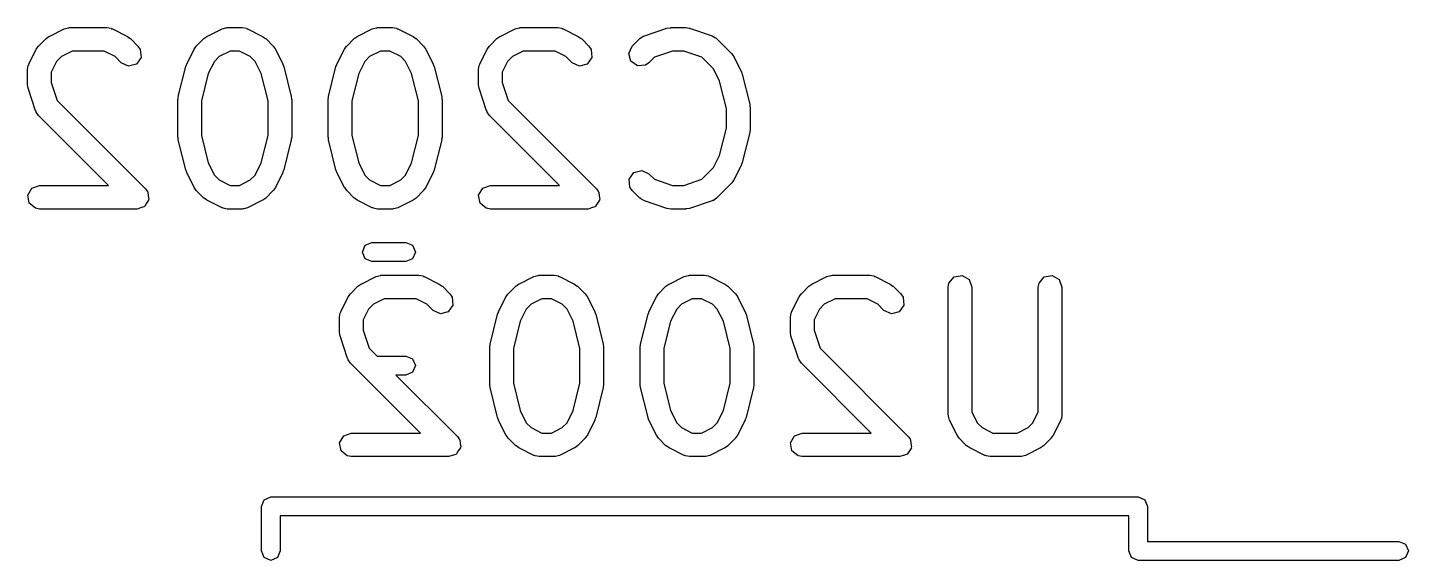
# Model space of a CAD drawing. Extents: x 54 to 297, y -260 to -31.
# Drawn here: x 145.71 to 154.46, y -87.59 to -84.22 of the extents above; entities that cross this region are included whole.
import ezdxf

# ---------------------------------------------------------------- set-up
doc = ezdxf.new("R2010")
doc.units = 0
doc.layers.add('BLACK', color=7, linetype='CONTINUOUS')

msp = doc.modelspace()

# ---------------------------------------------------------------- linework, layer by layer
at = {"layer": 'BLACK', "linetype": 'CONTINUOUS'}
for p, q in [((145.847, -84.2729), (145.943, -84.2253)), ((145.943, -84.2253), (145.968, -84.2179)), ((145.968, -84.2179), (145.972, -84.2189)), ((145.972, -84.2189), (145.976, -84.2174)), ((145.976, -84.2174), (146.214, -84.2174)), ((146.214, -84.2174), (146.24, -84.2219)), ((146.24, -84.2219), (146.243, -84.2248)), ((146.243, -84.2248), (146.248, -84.2253)), ((146.248, -84.2253), (146.343, -84.2729)), ((146.847, -84.2729), (146.943, -84.2253)), ((146.943, -84.2253), (146.968, -84.2179)), ((146.968, -84.2179), (146.972, -84.2189)), ((146.972, -84.2189), (146.976, -84.2174)), ((146.976, -84.2174), (147.071, -84.2174)), ((147.071, -84.2174), (147.097, -84.2219)), ((147.097, -84.2219), (147.101, -84.2248)), ((147.101, -84.2248), (147.105, -84.2253)), ((147.105, -84.2253), (147.2, -84.2729)), ((147.8, -84.2729), (147.895, -84.2253)), ((147.895, -84.2253), (147.92, -84.2179)), ((147.92, -84.2179), (147.924, -84.2189)), ((147.924, -84.2189), (147.929, -84.2174)), ((147.929, -84.2174), (148.024, -84.2174)), ((148.024, -84.2174), (148.049, -84.2219)), ((148.049, -84.2219), (148.053, -84.2248)), ((148.053, -84.2248), (148.057, -84.2253)), ((148.057, -84.2253), (148.153, -84.2729)), ((148.705, -84.2729), (148.8, -84.2253)), ((148.8, -84.2253), (148.825, -84.2179)), ((148.825, -84.2179), (148.829, -84.2189)), ((148.829, -84.2189), (148.833, -84.2174)), ((148.833, -84.2174), (149.071, -84.2174)), ((149.071, -84.2174), (149.097, -84.2219)), ((149.097, -84.2219), (149.101, -84.2248)), ((149.101, -84.2248), (149.105, -84.2253)), ((149.105, -84.2253), (149.2, -84.2729)), ((149.619, -84.2688), (149.762, -84.2212)), ((149.762, -84.2212), (149.784, -84.2179)), ((149.784, -84.2179), (149.786, -84.2174)), ((149.786, -84.2174), (149.881, -84.2174)), ((149.881, -84.2174), (149.903, -84.2213)), ((149.903, -84.2213), (149.905, -84.2212)), ((149.905, -84.2212), (150.048, -84.2688)), ((145.766, -84.3541), (145.78, -84.3361)), ((145.78, -84.3346), (145.828, -84.287)), ((145.78, -84.3361), (145.78, -84.3346)), ((145.828, -84.287), (145.846, -84.2741)), ((145.846, -84.2741), (145.847, -84.2729)), ((146.343, -84.2729), (146.361, -84.2863)), ((146.361, -84.2863), (146.363, -84.287)), ((146.363, -84.287), (146.41, -84.3346)), ((146.41, -84.3346), (146.425, -84.3559)), ((146.766, -84.3541), (146.78, -84.3361)), ((146.78, -84.3346), (146.828, -84.287)), ((146.78, -84.3361), (146.78, -84.3346)), ((146.828, -84.287), (146.846, -84.2741)), ((146.846, -84.2741), (146.847, -84.2729)), ((147.2, -84.2729), (147.218, -84.2863)), ((147.218, -84.2863), (147.22, -84.287)), ((147.22, -84.287), (147.267, -84.3346)), ((147.267, -84.3346), (147.28, -84.353)), ((147.719, -84.3541), (147.732, -84.3361)), ((147.732, -84.3361), (147.733, -84.3346)), ((147.733, -84.3346), (147.78, -84.287)), ((147.78, -84.287), (147.799, -84.2741)), ((147.799, -84.2741), (147.8, -84.2729)), ((148.153, -84.2729), (148.171, -84.2863)), ((148.171, -84.2863), (148.172, -84.287)), ((148.172, -84.287), (148.22, -84.3346)), ((148.22, -84.3346), (148.233, -84.353)), ((148.623, -84.3541), (148.637, -84.3361)), ((148.637, -84.3346), (148.685, -84.287)), ((148.637, -84.3361), (148.637, -84.3346)), ((148.685, -84.287), (148.703, -84.2741)), ((148.703, -84.2741), (148.705, -84.2729)), ((149.2, -84.2729), (149.218, -84.2863)), ((149.218, -84.2863), (149.22, -84.287)), ((149.22, -84.287), (149.267, -84.3346)), ((149.267, -84.3346), (149.282, -84.3559)), ((149.521, -84.3811), (149.542, -84.3346)), ((149.542, -84.3346), (149.59, -84.287)), ((149.59, -84.287), (149.611, -84.272)), ((149.611, -84.272), (149.616, -84.2716)), ((149.616, -84.2716), (149.619, -84.2688)), ((150.048, -84.2688), (150.07, -84.2813)), ((150.07, -84.2813), (150.073, -84.2851)), ((150.073, -84.2851), (150.077, -84.287)), ((150.077, -84.287), (150.172, -84.3822)), ((145.719, -84.4493), (145.766, -84.3541)), ((145.925, -84.4016), (145.895, -84.432)), ((145.994, -84.3674), (145.925, -84.4016)), ((146.197, -84.3674), (145.994, -84.3674)), ((146.265, -84.4016), (146.197, -84.3674)), ((146.304, -84.4407), (146.265, -84.4016)), ((146.43, -84.407), (146.4, -84.4491)), ((146.425, -84.3559), (146.43, -84.407)), ((146.719, -84.4493), (146.766, -84.3541)), ((146.925, -84.4016), (146.895, -84.432)), ((146.994, -84.3674), (146.925, -84.4016)), ((147.054, -84.3674), (146.994, -84.3674)), ((147.122, -84.4016), (147.054, -84.3674)), ((147.153, -84.432), (147.122, -84.4016)), ((147.28, -84.353), (147.281, -84.3541)), ((147.281, -84.3541), (147.329, -84.4493)), ((147.671, -84.4493), (147.719, -84.3541)), ((147.878, -84.4016), (147.847, -84.432)), ((147.946, -84.3674), (147.878, -84.4016)), ((148.006, -84.3674), (147.946, -84.3674)), ((148.075, -84.4016), (148.006, -84.3674)), ((148.105, -84.432), (148.075, -84.4016)), ((148.233, -84.353), (148.234, -84.3541)), ((148.234, -84.3541), (148.281, -84.4493)), ((148.576, -84.4493), (148.623, -84.3541)), ((148.783, -84.4016), (148.752, -84.432)), ((148.851, -84.3674), (148.783, -84.4016)), ((149.054, -84.3674), (148.851, -84.3674)), ((149.122, -84.4016), (149.054, -84.3674)), ((149.161, -84.4407), (149.122, -84.4016)), ((149.287, -84.407), (149.257, -84.4491)), ((149.282, -84.3559), (149.287, -84.407)), ((149.534, -84.4306), (149.521, -84.3811)), ((149.683, -84.4056), (149.648, -84.4407)), ((149.798, -84.3674), (149.683, -84.4056)), ((149.869, -84.3674), (149.798, -84.3674)), ((149.983, -84.4056), (149.869, -84.3674)), ((150.057, -84.4797), (149.983, -84.4056)), ((150.172, -84.3822), (150.185, -84.4006)), ((150.185, -84.4006), (150.186, -84.4017)), ((150.186, -84.4017), (150.234, -84.4969)), ((145.711, -84.4829), (145.715, -84.4572)), ((145.711, -84.5781), (145.711, -84.4829)), ((145.715, -84.4572), (145.718, -84.4538)), ((145.718, -84.4538), (145.719, -84.4493)), ((145.895, -84.432), (145.861, -84.5006)), ((145.861, -84.5006), (145.861, -84.5659)), ((146.351, -84.4623), (146.304, -84.4407)), ((146.4, -84.4491), (146.351, -84.4623)), ((146.665, -84.6551), (146.713, -84.4647)), ((146.713, -84.4647), (146.718, -84.4528)), ((146.718, -84.4528), (146.719, -84.4493)), ((146.856, -84.509), (146.813, -84.6826)), ((146.895, -84.432), (146.856, -84.509)), ((147.191, -84.509), (147.153, -84.432)), ((147.235, -84.6826), (147.191, -84.509)), ((147.329, -84.4493), (147.333, -84.4617)), ((147.333, -84.4617), (147.335, -84.4647)), ((147.335, -84.4647), (147.382, -84.6551)), ((147.618, -84.6551), (147.665, -84.4647)), ((147.665, -84.4647), (147.671, -84.4528)), ((147.671, -84.4528), (147.671, -84.4493)), ((147.809, -84.509), (147.765, -84.6826)), ((147.847, -84.432), (147.809, -84.509)), ((148.144, -84.509), (148.105, -84.432)), ((148.187, -84.6826), (148.144, -84.509)), ((148.281, -84.4493), (148.285, -84.4617)), ((148.285, -84.4617), (148.287, -84.4647)), ((148.287, -84.4647), (148.335, -84.6551)), ((148.568, -84.4829), (148.572, -84.4572)), ((148.568, -84.5781), (148.568, -84.4829)), ((148.572, -84.4572), (148.575, -84.4538)), ((148.575, -84.4538), (148.576, -84.4493)), ((148.752, -84.432), (148.718, -84.5006)), ((148.718, -84.5006), (148.718, -84.5659)), ((149.208, -84.4623), (149.161, -84.4407)), ((149.257, -84.4491), (149.208, -84.4623)), ((149.576, -84.4601), (149.534, -84.4306)), ((149.627, -84.4556), (149.576, -84.4601)), ((149.648, -84.4407), (149.627, -84.4556)), ((150.096, -84.5567), (150.057, -84.4797)), ((150.234, -84.4969), (150.237, -84.5093)), ((150.237, -84.5093), (150.239, -84.5123)), ((150.239, -84.5123), (150.287, -84.7028)), ((145.711, -84.5796), (145.711, -84.5781)), ((145.715, -84.6018), (145.711, -84.5796)), ((145.762, -84.7447), (145.715, -84.6018)), ((145.861, -84.5659), (145.899, -84.6804)), ((148.568, -84.5796), (148.568, -84.5781)), ((148.572, -84.6018), (148.568, -84.5796)), ((148.619, -84.7447), (148.572, -84.6018)), ((148.718, -84.5659), (148.756, -84.6804)), ((150.139, -84.7302), (150.096, -84.5567)), ((145.899, -84.6804), (146.458, -85.2393)), ((146.663, -84.6733), (146.666, -84.6586)), ((146.663, -84.9114), (146.663, -84.6733)), ((146.666, -84.6586), (146.665, -84.6551)), ((146.813, -84.6826), (146.813, -84.9022)), ((147.235, -84.9022), (147.235, -84.6826)), ((147.382, -84.6551), (147.383, -84.6701)), ((147.383, -84.6701), (147.385, -84.6733)), ((147.385, -84.6733), (147.385, -84.9114)), ((147.615, -84.6733), (147.618, -84.6586)), ((147.615, -84.9114), (147.615, -84.6733)), ((147.618, -84.6586), (147.618, -84.6551)), ((147.765, -84.6826), (147.765, -84.9022)), ((148.187, -84.9022), (148.187, -84.6826)), ((148.335, -84.6551), (148.336, -84.6701)), ((148.336, -84.6701), (148.337, -84.6733)), ((148.337, -84.6733), (148.337, -84.9114)), ((148.756, -84.6804), (149.315, -85.2393)), ((145.765, -84.7482), (145.762, -84.7447)), ((145.765, -84.7526), (145.765, -84.7482)), ((145.78, -84.774), (145.765, -84.7526)), ((146.224, -85.2174), (145.78, -84.774)), ((148.622, -84.7482), (148.619, -84.7447)), ((148.623, -84.7526), (148.622, -84.7482)), ((148.637, -84.774), (148.623, -84.7526)), ((149.081, -85.2174), (148.637, -84.774)), ((150.139, -84.8546), (150.139, -84.7302)), ((150.287, -84.7028), (150.288, -84.7177)), ((150.288, -84.7177), (150.289, -84.721)), ((150.289, -84.721), (150.289, -84.8638)), ((150.096, -85.0281), (150.139, -84.8546)), ((150.289, -84.8638), (150.287, -84.8786)), ((146.664, -84.9147), (146.663, -84.9114)), ((146.665, -84.9296), (146.664, -84.9147)), ((146.713, -85.1201), (146.665, -84.9296)), ((146.813, -84.9022), (146.856, -85.0757)), ((147.191, -85.0757), (147.235, -84.9022)), ((147.382, -84.9296), (147.335, -85.1201)), ((147.385, -84.9114), (147.382, -84.9262)), ((147.382, -84.9262), (147.382, -84.9296)), ((147.617, -84.9147), (147.615, -84.9114)), ((147.618, -84.9296), (147.617, -84.9147)), ((147.665, -85.1201), (147.618, -84.9296)), ((147.765, -84.9022), (147.809, -85.0757)), ((148.144, -85.0757), (148.187, -84.9022)), ((148.335, -84.9296), (148.287, -85.1201)), ((148.337, -84.9114), (148.334, -84.9262)), ((148.334, -84.9262), (148.335, -84.9296)), ((150.287, -84.882), (150.239, -85.0725)), ((150.287, -84.8786), (150.287, -84.882)), ((150.057, -85.1051), (150.096, -85.0281)), ((146.715, -85.123), (146.713, -85.1201)), ((146.719, -85.1354), (146.715, -85.123)), ((146.856, -85.0757), (146.895, -85.1527)), ((147.153, -85.1527), (147.191, -85.0757)), ((147.335, -85.1201), (147.329, -85.1319)), ((147.667, -85.123), (147.665, -85.1201)), ((147.671, -85.1354), (147.667, -85.123)), ((147.809, -85.0757), (147.847, -85.1527)), ((148.105, -85.1527), (148.144, -85.0757)), ((148.287, -85.1201), (148.282, -85.1319)), ((149.552, -85.1357), (149.602, -85.1224)), ((149.602, -85.1224), (149.648, -85.1441)), ((149.983, -85.1792), (150.057, -85.1051)), ((150.234, -85.0878), (150.186, -85.1831)), ((150.239, -85.0725), (150.234, -85.0843)), ((150.234, -85.0843), (150.234, -85.0878)), ((146.766, -85.2307), (146.719, -85.1354)), ((146.895, -85.1527), (146.925, -85.1831)), ((146.925, -85.1831), (146.994, -85.2174)), ((147.054, -85.2174), (147.122, -85.1831)), ((147.122, -85.1831), (147.153, -85.1527)), ((147.329, -85.1354), (147.281, -85.2307)), ((147.329, -85.1319), (147.329, -85.1354)), ((147.719, -85.2307), (147.671, -85.1354)), ((147.847, -85.1527), (147.878, -85.1831)), ((147.878, -85.1831), (147.946, -85.2174)), ((148.006, -85.2174), (148.075, -85.1831)), ((148.075, -85.1831), (148.105, -85.1527)), ((148.281, -85.1354), (148.234, -85.2307)), ((148.282, -85.1319), (148.281, -85.1354)), ((149.523, -85.1777), (149.552, -85.1357)), ((149.527, -85.2288), (149.523, -85.1777)), ((149.648, -85.1441), (149.683, -85.1792)), ((149.683, -85.1792), (149.798, -85.2174)), ((149.869, -85.2174), (149.983, -85.1792)), ((150.172, -85.2026), (150.077, -85.2978)), ((150.173, -85.2011), (150.172, -85.2026)), ((150.186, -85.1831), (150.173, -85.2011)), ((145.712, -85.2794), (145.738, -85.2349)), ((145.721, -85.3299), (145.712, -85.2794)), ((145.738, -85.2349), (145.786, -85.2174)), ((145.786, -85.2174), (146.224, -85.2174)), ((146.458, -85.2393), (146.467, -85.2528)), ((146.467, -85.2528), (146.47, -85.2549)), ((146.47, -85.2549), (146.47, -85.2569)), ((146.47, -85.2569), (146.473, -85.2607)), ((146.473, -85.2607), (146.475, -85.2832)), ((146.475, -85.2832), (146.479, -85.3054)), ((146.767, -85.2318), (146.766, -85.2307)), ((146.78, -85.2502), (146.767, -85.2318)), ((146.828, -85.2978), (146.78, -85.2502)), ((146.829, -85.2985), (146.828, -85.2978)), ((146.847, -85.3118), (146.829, -85.2985)), ((146.994, -85.2174), (147.054, -85.2174)), ((147.22, -85.2978), (147.201, -85.3107)), ((147.267, -85.2502), (147.22, -85.2978)), ((147.268, -85.2487), (147.267, -85.2502)), ((147.281, -85.2307), (147.268, -85.2487)), ((147.72, -85.2318), (147.719, -85.2307)), ((147.733, -85.2502), (147.72, -85.2318)), ((147.78, -85.2978), (147.733, -85.2502)), ((147.782, -85.2985), (147.78, -85.2978)), ((147.8, -85.3118), (147.782, -85.2985)), ((147.946, -85.2174), (148.006, -85.2174)), ((148.172, -85.2978), (148.154, -85.3107)), ((148.22, -85.2502), (148.172, -85.2978)), ((148.234, -85.2307), (148.22, -85.2487)), ((148.22, -85.2487), (148.22, -85.2502)), ((148.569, -85.2794), (148.595, -85.2349)), ((148.578, -85.3299), (148.569, -85.2794)), ((148.595, -85.2349), (148.643, -85.2174)), ((148.643, -85.2174), (149.081, -85.2174)), ((149.315, -85.2393), (149.324, -85.2528)), ((149.324, -85.2528), (149.327, -85.2549)), ((149.327, -85.2549), (149.327, -85.2569)), ((149.327, -85.2569), (149.33, -85.2607)), ((149.33, -85.2607), (149.332, -85.2832)), ((149.332, -85.2832), (149.336, -85.3054)), ((149.542, -85.2502), (149.527, -85.2288)), ((149.59, -85.2978), (149.542, -85.2502)), ((149.594, -85.2997), (149.59, -85.2978)), ((149.596, -85.3035), (149.594, -85.2997)), ((149.798, -85.2174), (149.869, -85.2174)), ((150.077, -85.2978), (150.056, -85.3127)), ((145.76, -85.3629), (145.721, -85.3299)), ((145.786, -85.3674), (145.76, -85.3629)), ((146.405, -85.3674), (145.786, -85.3674)), ((146.426, -85.3597), (146.405, -85.3674)), ((146.448, -85.3538), (146.426, -85.3597)), ((146.45, -85.351), (146.448, -85.3538)), ((146.453, -85.3498), (146.45, -85.351)), ((146.464, -85.3303), (146.453, -85.3498)), ((146.477, -85.3118), (146.464, -85.3303)), ((146.479, -85.3054), (146.477, -85.3084)), ((146.477, -85.3084), (146.477, -85.3118)), ((146.943, -85.3595), (146.847, -85.3118)), ((146.947, -85.36), (146.943, -85.3595)), ((146.951, -85.3629), (146.947, -85.36)), ((146.976, -85.3674), (146.951, -85.3629)), ((147.071, -85.3674), (146.976, -85.3674)), ((147.076, -85.3658), (147.071, -85.3674)), ((147.08, -85.3669), (147.076, -85.3658)), ((147.105, -85.3595), (147.08, -85.3669)), ((147.2, -85.3118), (147.105, -85.3595)), ((147.201, -85.3107), (147.2, -85.3118)), ((147.895, -85.3595), (147.8, -85.3118)), ((147.899, -85.36), (147.895, -85.3595)), ((147.903, -85.3629), (147.899, -85.36)), ((147.929, -85.3674), (147.903, -85.3629)), ((148.024, -85.3674), (147.929, -85.3674)), ((148.028, -85.3658), (148.024, -85.3674)), ((148.032, -85.3669), (148.028, -85.3658)), ((148.057, -85.3595), (148.032, -85.3669)), ((148.153, -85.3118), (148.057, -85.3595)), ((148.154, -85.3107), (148.153, -85.3118)), ((148.617, -85.3629), (148.578, -85.3299)), ((148.643, -85.3674), (148.617, -85.3629)), ((149.262, -85.3674), (148.643, -85.3674)), ((149.283, -85.3597), (149.262, -85.3674)), ((149.305, -85.3538), (149.283, -85.3597)), ((149.307, -85.351), (149.305, -85.3538)), ((149.31, -85.3498), (149.307, -85.351)), ((149.321, -85.3303), (149.31, -85.3498)), ((149.334, -85.3118), (149.321, -85.3303)), ((149.336, -85.3054), (149.334, -85.3084)), ((149.334, -85.3084), (149.334, -85.3118)), ((149.619, -85.3159), (149.596, -85.3035)), ((149.762, -85.3635), (149.619, -85.3159)), ((149.764, -85.3635), (149.762, -85.3635)), ((149.786, -85.3674), (149.764, -85.3635)), ((149.881, -85.3674), (149.786, -85.3674)), ((149.882, -85.3668), (149.881, -85.3674)), ((149.905, -85.3635), (149.882, -85.3668)), ((150.048, -85.3159), (149.905, -85.3635)), ((150.051, -85.3131), (150.048, -85.3159)), ((150.056, -85.3127), (150.051, -85.3131)), ((147.832, -85.64), (147.85, -85.5976)), ((147.85, -85.6824), (147.832, -85.64)), ((147.85, -85.5976), (147.892, -85.58)), ((147.892, -85.58), (148.108, -85.58)), ((148.108, -85.58), (148.15, -85.5976)), ((148.15, -85.5976), (148.168, -85.64)), ((148.168, -85.64), (148.15, -85.6824)), ((147.892, -85.7), (147.85, -85.6824)), ((148.108, -85.7), (147.892, -85.7)), ((148.15, -85.6824), (148.108, -85.7)), ((147.824, -85.8429), (147.919, -85.7953)), ((147.919, -85.7953), (147.944, -85.7879)), ((147.944, -85.7879), (147.948, -85.7889)), ((147.948, -85.7889), (147.952, -85.7874)), ((147.952, -85.7874), (148.19, -85.7874)), ((148.19, -85.7874), (148.216, -85.7919)), ((148.216, -85.7919), (148.22, -85.7948)), ((148.22, -85.7948), (148.224, -85.7953)), ((148.224, -85.7953), (148.319, -85.8429)), ((148.824, -85.8429), (148.919, -85.7953)), ((148.919, -85.7953), (148.944, -85.7879)), ((148.944, -85.7879), (148.948, -85.7889)), ((148.948, -85.7889), (148.952, -85.7874)), ((148.952, -85.7874), (149.048, -85.7874)), ((149.048, -85.7874), (149.073, -85.7919)), ((149.073, -85.7919), (149.077, -85.7948)), ((149.077, -85.7948), (149.081, -85.7953)), ((149.081, -85.7953), (149.176, -85.8429)), ((149.776, -85.8429), (149.871, -85.7953)), ((149.871, -85.7953), (149.896, -85.7879)), ((149.896, -85.7879), (149.901, -85.7889)), ((149.901, -85.7889), (149.905, -85.7874)), ((149.905, -85.7874), (150, -85.7874)), ((150, -85.7874), (150.026, -85.7919)), ((150.026, -85.7919), (150.029, -85.7948)), ((150.029, -85.7948), (150.034, -85.7953)), ((150.034, -85.7953), (150.129, -85.8429)), ((150.681, -85.8429), (150.776, -85.7953)), ((150.776, -85.7953), (150.801, -85.7879)), ((150.801, -85.7879), (150.805, -85.7889)), ((150.805, -85.7889), (150.81, -85.7874)), ((150.81, -85.7874), (151.048, -85.7874)), ((151.048, -85.7874), (151.073, -85.7919)), ((151.073, -85.7919), (151.077, -85.7948)), ((151.077, -85.7948), (151.081, -85.7953)), ((151.081, -85.7953), (151.176, -85.8429)), ((151.549, -85.8367), (151.582, -85.7974)), ((151.582, -85.7974), (151.632, -85.7885)), ((151.632, -85.7885), (151.677, -85.8142)), ((151.677, -85.8142), (151.694, -85.8624)), ((152.12, -85.8367), (152.153, -85.7974)), ((152.153, -85.7974), (152.203, -85.7885)), ((152.203, -85.7885), (152.248, -85.8142)), ((152.248, -85.8142), (152.265, -85.8624)), ((147.742, -85.9241), (147.756, -85.9061)), ((147.756, -85.9046), (147.804, -85.857)), ((147.756, -85.9061), (147.756, -85.9046)), ((147.804, -85.857), (147.822, -85.8441)), ((147.822, -85.8441), (147.824, -85.8429)), ((148.319, -85.8429), (148.337, -85.8563)), ((148.337, -85.8563), (148.339, -85.857)), ((148.339, -85.857), (148.386, -85.9046)), ((148.386, -85.9046), (148.401, -85.9259)), ((148.742, -85.9241), (148.756, -85.9061)), ((148.756, -85.9046), (148.804, -85.857)), ((148.756, -85.9061), (148.756, -85.9046)), ((148.804, -85.857), (148.822, -85.8441)), ((148.822, -85.8441), (148.824, -85.8429)), ((149.176, -85.8429), (149.194, -85.8563)), ((149.194, -85.8563), (149.196, -85.857)), ((149.196, -85.857), (149.244, -85.9046)), ((149.244, -85.9046), (149.256, -85.923)), ((149.695, -85.9241), (149.708, -85.9061)), ((149.708, -85.9061), (149.709, -85.9046)), ((149.709, -85.9046), (149.756, -85.857)), ((149.756, -85.857), (149.775, -85.8441)), ((149.775, -85.8441), (149.776, -85.8429)), ((150.129, -85.8429), (150.147, -85.8563)), ((150.147, -85.8563), (150.148, -85.857)), ((150.148, -85.857), (150.196, -85.9046)), ((150.196, -85.9046), (150.209, -85.923)), ((150.6, -85.9241), (150.613, -85.9061)), ((150.613, -85.9061), (150.614, -85.9046)), ((150.614, -85.9046), (150.661, -85.857)), ((150.661, -85.857), (150.68, -85.8441)), ((150.68, -85.8441), (150.681, -85.8429)), ((151.176, -85.8429), (151.194, -85.8563)), ((151.194, -85.8563), (151.196, -85.857)), ((151.196, -85.857), (151.244, -85.9046)), ((151.244, -85.9046), (151.258, -85.9259)), ((151.544, -85.8624), (151.549, -85.8367)), ((151.544, -86.6719), (151.544, -85.8624)), ((151.694, -85.8624), (151.694, -86.6542)), ((152.115, -85.8624), (152.12, -85.8367)), ((152.115, -86.6542), (152.115, -85.8624)), ((152.265, -85.8624), (152.265, -86.6719)), ((147.695, -86.0193), (147.742, -85.9241)), ((147.871, -86.002), (147.837, -86.0706)), ((147.902, -85.9716), (147.871, -86.002)), ((147.97, -85.9374), (147.902, -85.9716)), ((148.173, -85.9374), (147.97, -85.9374)), ((148.241, -85.9716), (148.173, -85.9374)), ((148.28, -86.0107), (148.241, -85.9716)), ((148.406, -85.977), (148.376, -86.0191)), ((148.401, -85.9259), (148.406, -85.977)), ((148.695, -86.0193), (148.742, -85.9241)), ((148.871, -86.002), (148.833, -86.079)), ((148.902, -85.9716), (148.871, -86.002)), ((148.97, -85.9374), (148.902, -85.9716)), ((149.03, -85.9374), (148.97, -85.9374)), ((149.098, -85.9716), (149.03, -85.9374)), ((149.129, -86.002), (149.098, -85.9716)), ((149.167, -86.079), (149.129, -86.002)), ((149.256, -85.923), (149.258, -85.9241)), ((149.258, -85.9241), (149.305, -86.0193)), ((149.647, -86.0193), (149.695, -85.9241)), ((149.824, -86.002), (149.785, -86.079)), ((149.854, -85.9716), (149.824, -86.002)), ((149.922, -85.9374), (149.854, -85.9716)), ((149.982, -85.9374), (149.922, -85.9374)), ((150.051, -85.9716), (149.982, -85.9374)), ((150.081, -86.002), (150.051, -85.9716)), ((150.12, -86.079), (150.081, -86.002)), ((150.209, -85.923), (150.21, -85.9241)), ((150.21, -85.9241), (150.258, -86.0193)), ((150.552, -86.0193), (150.6, -85.9241)), ((150.728, -86.002), (150.694, -86.0706)), ((150.759, -85.9716), (150.728, -86.002)), ((150.827, -85.9374), (150.759, -85.9716)), ((151.03, -85.9374), (150.827, -85.9374)), ((151.098, -85.9716), (151.03, -85.9374)), ((151.137, -86.0107), (151.098, -85.9716)), ((151.263, -85.977), (151.233, -86.0191)), ((151.258, -85.9259), (151.263, -85.977)), ((147.687, -86.0529), (147.691, -86.0272)), ((147.687, -86.1481), (147.687, -86.0529)), ((147.691, -86.0272), (147.694, -86.0238)), ((147.694, -86.0238), (147.695, -86.0193)), ((147.837, -86.0706), (147.837, -86.1359)), ((148.327, -86.0323), (148.28, -86.0107)), ((148.376, -86.0191), (148.327, -86.0323)), ((148.642, -86.2251), (148.689, -86.0347)), ((148.689, -86.0347), (148.694, -86.0228)), ((148.694, -86.0228), (148.695, -86.0193)), ((148.833, -86.079), (148.789, -86.2526)), ((149.211, -86.2526), (149.167, -86.079)), ((149.305, -86.0193), (149.309, -86.0317)), ((149.309, -86.0317), (149.311, -86.0347)), ((149.311, -86.0347), (149.358, -86.2251)), ((149.594, -86.2251), (149.642, -86.0347)), ((149.642, -86.0347), (149.647, -86.0228)), ((149.647, -86.0228), (149.647, -86.0193)), ((149.785, -86.079), (149.742, -86.2526)), ((150.163, -86.2526), (150.12, -86.079)), ((150.258, -86.0193), (150.261, -86.0317)), ((150.261, -86.0317), (150.263, -86.0347)), ((150.263, -86.0347), (150.311, -86.2251)), ((150.544, -86.0529), (150.549, -86.0272)), ((150.544, -86.1481), (150.544, -86.0529)), ((150.549, -86.0272), (150.551, -86.0238)), ((150.551, -86.0238), (150.552, -86.0193)), ((150.694, -86.0706), (150.694, -86.1359)), ((151.184, -86.0323), (151.137, -86.0107)), ((151.233, -86.0191), (151.184, -86.0323)), ((147.687, -86.1496), (147.687, -86.1481)), ((147.691, -86.1718), (147.687, -86.1496)), ((147.738, -86.3147), (147.691, -86.1718)), ((147.837, -86.1359), (147.875, -86.2504)), ((150.545, -86.1496), (150.544, -86.1481)), ((150.548, -86.1718), (150.545, -86.1496)), ((150.596, -86.3147), (150.548, -86.1718)), ((150.694, -86.1359), (150.732, -86.2504)), ((147.875, -86.2504), (147.925, -86.3)), ((148.639, -86.2433), (148.642, -86.2286)), ((148.639, -86.4814), (148.639, -86.2433)), ((148.642, -86.2286), (148.642, -86.2251)), ((148.789, -86.2526), (148.789, -86.4722)), ((149.211, -86.4722), (149.211, -86.2526)), ((149.358, -86.2251), (149.36, -86.2401)), ((149.36, -86.2401), (149.361, -86.2433)), ((149.361, -86.2433), (149.361, -86.4814)), ((149.592, -86.2433), (149.594, -86.2286)), ((149.592, -86.4814), (149.592, -86.2433)), ((149.594, -86.2286), (149.594, -86.2251)), ((149.742, -86.2526), (149.742, -86.4722)), ((150.163, -86.4722), (150.163, -86.2526)), ((150.311, -86.2251), (150.312, -86.2401)), ((150.312, -86.2401), (150.313, -86.2433)), ((150.313, -86.2433), (150.313, -86.4814)), ((150.732, -86.2504), (151.291, -86.8093)), ((147.741, -86.3182), (147.738, -86.3147)), ((147.742, -86.3226), (147.741, -86.3182)), ((147.756, -86.344), (147.742, -86.3226)), ((148.2, -86.7874), (147.756, -86.344)), ((147.925, -86.3), (148.108, -86.3)), ((148.108, -86.3), (148.15, -86.3176)), ((148.15, -86.3176), (148.168, -86.36)), ((150.598, -86.3182), (150.596, -86.3147)), ((150.599, -86.3226), (150.598, -86.3182)), ((150.614, -86.344), (150.599, -86.3226)), ((151.057, -86.7874), (150.614, -86.344)), ((148.108, -86.42), (148.045, -86.42)), ((148.045, -86.42), (148.434, -86.8093)), ((148.15, -86.4024), (148.108, -86.42)), ((148.168, -86.36), (148.15, -86.4024)), ((148.64, -86.4847), (148.639, -86.4814)), ((148.642, -86.4996), (148.64, -86.4847)), ((148.689, -86.6901), (148.642, -86.4996)), ((148.789, -86.4722), (148.833, -86.6457)), ((149.167, -86.6457), (149.211, -86.4722)), ((149.358, -86.4996), (149.311, -86.6901)), ((149.361, -86.4814), (149.358, -86.4962)), ((149.358, -86.4962), (149.358, -86.4996)), ((149.593, -86.4847), (149.592, -86.4814)), ((149.594, -86.4996), (149.593, -86.4847)), ((149.642, -86.6901), (149.594, -86.4996)), ((149.742, -86.4722), (149.785, -86.6457)), ((150.12, -86.6457), (150.163, -86.4722)), ((150.311, -86.4996), (150.263, -86.6901)), ((150.313, -86.4814), (150.31, -86.4962)), ((150.31, -86.4962), (150.311, -86.4996)), ((148.691, -86.693), (148.689, -86.6901)), ((148.695, -86.7054), (148.691, -86.693)), ((148.833, -86.6457), (148.871, -86.7227)), ((149.129, -86.7227), (149.167, -86.6457)), ((149.306, -86.7019), (149.305, -86.7054)), ((149.311, -86.6901), (149.306, -86.7019)), ((149.644, -86.693), (149.642, -86.6901)), ((149.647, -86.7054), (149.644, -86.693)), ((149.785, -86.6457), (149.824, -86.7227)), ((150.081, -86.7227), (150.12, -86.6457)), ((150.263, -86.6901), (150.258, -86.7019)), ((150.258, -86.7019), (150.258, -86.7054)), ((151.546, -86.6761), (151.544, -86.6719)), ((151.545, -86.6805), (151.546, -86.6761)), ((151.552, -86.7054), (151.545, -86.6805)), ((151.694, -86.6542), (151.728, -86.7227)), ((152.081, -86.7227), (152.115, -86.6542)), ((152.261, -86.6976), (152.258, -86.701)), ((152.258, -86.701), (152.258, -86.7054)), ((152.265, -86.6719), (152.261, -86.6976)), ((147.714, -86.8049), (147.762, -86.7874)), ((147.762, -86.7874), (148.2, -86.7874)), ((148.742, -86.8007), (148.695, -86.7054)), ((148.871, -86.7227), (148.902, -86.7531)), ((148.902, -86.7531), (148.97, -86.7874)), ((148.97, -86.7874), (149.03, -86.7874)), ((149.03, -86.7874), (149.098, -86.7531)), ((149.098, -86.7531), (149.129, -86.7227)), ((149.305, -86.7054), (149.258, -86.8007)), ((149.695, -86.8007), (149.647, -86.7054)), ((149.824, -86.7227), (149.854, -86.7531)), ((149.854, -86.7531), (149.922, -86.7874)), ((149.922, -86.7874), (149.982, -86.7874)), ((149.982, -86.7874), (150.051, -86.7531)), ((150.051, -86.7531), (150.081, -86.7227)), ((150.258, -86.7054), (150.21, -86.8007)), ((150.571, -86.8049), (150.619, -86.7874)), ((150.619, -86.7874), (151.057, -86.7874)), ((151.6, -86.8007), (151.552, -86.7054)), ((151.728, -86.7227), (151.759, -86.7531)), ((151.759, -86.7531), (151.827, -86.7874)), ((151.827, -86.7874), (151.982, -86.7874)), ((151.982, -86.7874), (152.051, -86.7531)), ((152.051, -86.7531), (152.081, -86.7227)), ((152.258, -86.7054), (152.21, -86.8007)), ((147.688, -86.8494), (147.714, -86.8049)), ((147.697, -86.8999), (147.688, -86.8494)), ((148.434, -86.8093), (148.443, -86.8228)), ((148.443, -86.8228), (148.446, -86.8249)), ((148.446, -86.8249), (148.446, -86.8269)), ((148.446, -86.8269), (148.449, -86.8307)), ((148.449, -86.8307), (148.451, -86.8532)), ((148.451, -86.8532), (148.455, -86.8754)), ((148.455, -86.8754), (148.453, -86.8784)), ((148.744, -86.8018), (148.742, -86.8007)), ((148.756, -86.8202), (148.744, -86.8018)), ((148.804, -86.8678), (148.756, -86.8202)), ((148.806, -86.8685), (148.804, -86.8678)), ((148.824, -86.8818), (148.806, -86.8685)), ((149.196, -86.8678), (149.178, -86.8807)), ((149.244, -86.8202), (149.196, -86.8678)), ((149.258, -86.8007), (149.244, -86.8187)), ((149.244, -86.8187), (149.244, -86.8202)), ((149.696, -86.8018), (149.695, -86.8007)), ((149.709, -86.8202), (149.696, -86.8018)), ((149.756, -86.8678), (149.709, -86.8202)), ((149.758, -86.8685), (149.756, -86.8678)), ((149.776, -86.8818), (149.758, -86.8685)), ((150.148, -86.8678), (150.13, -86.8807)), ((150.196, -86.8202), (150.148, -86.8678)), ((150.197, -86.8187), (150.196, -86.8202)), ((150.21, -86.8007), (150.197, -86.8187)), ((150.545, -86.8494), (150.571, -86.8049)), ((150.554, -86.8999), (150.545, -86.8494)), ((151.291, -86.8093), (151.301, -86.8228)), ((151.301, -86.8228), (151.303, -86.8249)), ((151.303, -86.8249), (151.303, -86.8269)), ((151.303, -86.8269), (151.306, -86.8307)), ((151.306, -86.8307), (151.308, -86.8532)), ((151.308, -86.8532), (151.312, -86.8754)), ((151.312, -86.8754), (151.31, -86.8784)), ((151.601, -86.8018), (151.6, -86.8007)), ((151.614, -86.8202), (151.601, -86.8018)), ((151.661, -86.8678), (151.614, -86.8202)), ((151.663, -86.8685), (151.661, -86.8678)), ((151.681, -86.8818), (151.663, -86.8685)), ((152.148, -86.8678), (152.13, -86.8807)), ((152.196, -86.8202), (152.148, -86.8678)), ((152.197, -86.8187), (152.196, -86.8202)), ((152.21, -86.8007), (152.197, -86.8187)), ((147.736, -86.9329), (147.697, -86.8999)), ((147.762, -86.9374), (147.736, -86.9329)), ((148.381, -86.9374), (147.762, -86.9374)), ((148.402, -86.9297), (148.381, -86.9374)), ((148.424, -86.9238), (148.402, -86.9297)), ((148.426, -86.921), (148.424, -86.9238)), ((148.429, -86.9198), (148.426, -86.921)), ((148.44, -86.9003), (148.429, -86.9198)), ((148.453, -86.8818), (148.44, -86.9003)), ((148.453, -86.8784), (148.453, -86.8818)), ((148.919, -86.9295), (148.824, -86.8818)), ((148.923, -86.93), (148.919, -86.9295)), ((148.927, -86.9329), (148.923, -86.93)), ((148.952, -86.9374), (148.927, -86.9329)), ((149.048, -86.9374), (148.952, -86.9374)), ((149.052, -86.9358), (149.048, -86.9374)), ((149.056, -86.9369), (149.052, -86.9358)), ((149.081, -86.9295), (149.056, -86.9369)), ((149.176, -86.8818), (149.081, -86.9295)), ((149.178, -86.8807), (149.176, -86.8818)), ((149.871, -86.9295), (149.776, -86.8818)), ((149.876, -86.93), (149.871, -86.9295)), ((149.879, -86.9329), (149.876, -86.93)), ((149.905, -86.9374), (149.879, -86.9329)), ((150, -86.9374), (149.905, -86.9374)), ((150.004, -86.9358), (150, -86.9374)), ((150.009, -86.9369), (150.004, -86.9358)), ((150.034, -86.9295), (150.009, -86.9369)), ((150.129, -86.8818), (150.034, -86.9295)), ((150.13, -86.8807), (150.129, -86.8818)), ((150.593, -86.9329), (150.554, -86.8999)), ((150.619, -86.9374), (150.593, -86.9329)), ((151.238, -86.9374), (150.619, -86.9374)), ((151.259, -86.9297), (151.238, -86.9374)), ((151.281, -86.9238), (151.259, -86.9297)), ((151.283, -86.921), (151.281, -86.9238)), ((151.286, -86.9198), (151.283, -86.921)), ((151.298, -86.9003), (151.286, -86.9198)), ((151.311, -86.8818), (151.298, -86.9003)), ((151.31, -86.8784), (151.311, -86.8818)), ((151.776, -86.9295), (151.681, -86.8818)), ((151.78, -86.93), (151.776, -86.9295)), ((151.784, -86.9329), (151.78, -86.93)), ((151.81, -86.9374), (151.784, -86.9329)), ((152, -86.9374), (151.81, -86.9374)), ((152.004, -86.9358), (152, -86.9374)), ((152.009, -86.9369), (152.004, -86.9358)), ((152.034, -86.9295), (152.009, -86.9369)), ((152.129, -86.8818), (152.034, -86.9295)), ((152.13, -86.8807), (152.129, -86.8818)), ((147.192, -87.2525), (147.21, -87.2101)), ((147.21, -87.2101), (147.252, -87.1925)), ((147.252, -87.1925), (152.748, -87.1925)), ((152.748, -87.1925), (152.79, -87.2101)), ((152.79, -87.2101), (152.808, -87.2525)), ((147.192, -87.535), (147.192, -87.2525)), ((152.688, -87.3125), (147.312, -87.3125)), ((147.312, -87.3125), (147.312, -87.535)), ((152.688, -87.535), (152.688, -87.3125)), ((152.808, -87.2525), (152.808, -87.475)), ((152.808, -87.475), (154.4, -87.475)), ((154.4, -87.475), (154.442, -87.4926)), ((147.21, -87.5774), (147.192, -87.535)), ((147.252, -87.595), (147.21, -87.5774)), ((147.295, -87.5774), (147.252, -87.595)), ((147.312, -87.535), (147.295, -87.5774)), ((152.705, -87.5774), (152.688, -87.535)), ((152.748, -87.595), (152.705, -87.5774)), ((154.442, -87.5774), (154.4, -87.595)), ((154.442, -87.4926), (154.46, -87.535)), ((154.46, -87.535), (154.442, -87.5774)), ((154.4, -87.595), (152.748, -87.595))]:
    msp.add_line(p, q, dxfattribs=at)

doc.saveas('drawing.dxf')
